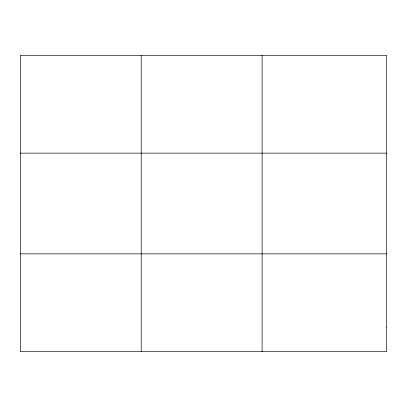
<?xml version="1.0" encoding="UTF-8"?>
<svg xmlns="http://www.w3.org/2000/svg" width="407" height="407" viewBox="0 0 407 407"><rect width="100%" height="100%" fill="white"/><g stroke="black" fill="none" stroke-linecap="round" stroke-linejoin="round"><path stroke-width="0.61" d="M141.229 55.377L141.229 351.623M262.108 55.377L262.108 351.623M20.35 153.139L386.65 153.139M20.35 253.861L386.65 253.861M386.65 327.182L386.65 351.623L20.35 351.623L20.35 55.377L386.65 55.377L386.65 327.182"/></g></svg>
